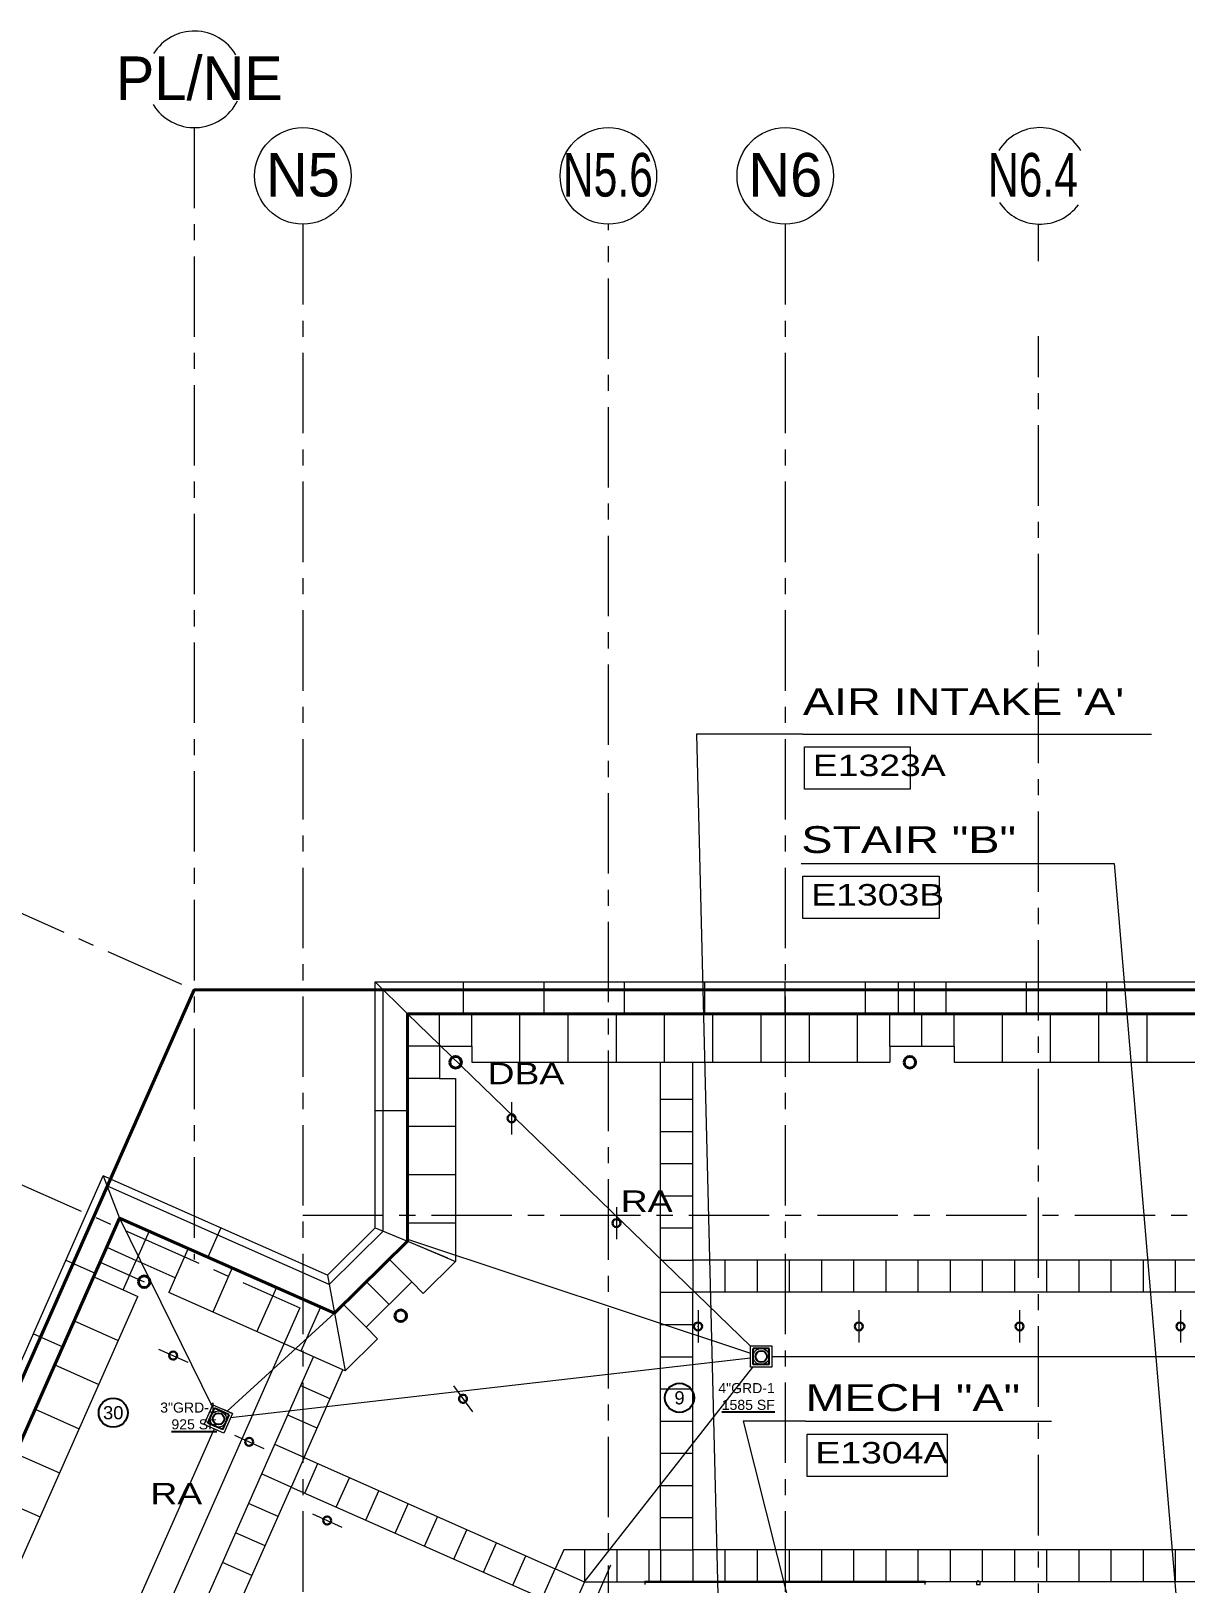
# Model space of a CAD drawing. Header units: inches. Extents: x -26500 to -19489, y -3216 to 2257.
# Drawn here: x -24144 to -23282, y 1099 to 2257 of the extents above; entities that cross this region are included whole.
import ezdxf
from ezdxf.enums import TextEntityAlignment as Align

# ---------------------------------------------------------------- set-up
doc = ezdxf.new("R2010")
doc.units = ezdxf.units.IN
doc.header["$LTSCALE"] = 48
doc.header["$MEASUREMENT"] = 0
doc.linetypes.add('A113$0$CENTER', pattern=[2, 1.25, -0.25, 0.25, -0.25])
doc.linetypes.add('A113$0$DGN Style 3', pattern=[242.953966, 173.538547, -69.415419])
for name, color, linetype in [('A113$0$63', 8, 'Continuous'), ('A113$0$A roof pave', 8, 'Continuous'), ('A113$0$A-ANNO-IDEN', 8, 'Continuous'), ('A113$0$A-GRID-1DP0-15', 8, 'Continuous'), ('A113$0$A-GRID-GRD13-14', 8, 'Continuous'), ('A113$0$A-GRID-GRDP0-15', 8, 'Continuous'), ('A113$0$A-GRID-ID13-14', 8, 'Continuous'), ('A113$0$A-roof cope', 8, 'Continuous'), ('A113$0$A-roof davi', 8, 'Continuous'), ('A113$0$A-roof fall', 8, 'Continuous'), ('A113$0$A-WALL-FULL-EXTR', 8, 'Continuous'), ('A113$0$bp113 - A-ROOF-CRTS', 8, 'Continuous'), ('A113$0$bp113 - A-ROOF-RFDR', 8, 'Continuous'), ('A113$0$C-PROP', 8, 'Continuous'), ('A113$0$E-ELEC-WIND-WASH', 8, 'Continuous'), ('A113$0$Items below', 8, 'Continuous'), ('P-Anno', 6, 'Continuous'), ('P-Anno-Symb @ 96', 6, 'Continuous'), ('P-Pipe-Ftng', 134, 'Continuous'), ('XREF', 7, 'Continuous')]:
    doc.layers.add(name, color=color, linetype=linetype)
doc.styles.add('A113$0$Arial', font='arial.ttf', dxfattribs={"height": 0.076839})
doc.styles.add('A113$0$style-Arial', font='arial.ttf')
doc.styles.add('MAMEP ANNO', font='arial.ttf', dxfattribs={"height": 0.078125})

# ---------------------------------------------------------------- blocks, each defined once
blk = doc.blocks.new('*U754')
at = {"layer": 'A113$0$E-ELEC-WIND-WASH', "linetype": 'A113$0$DGN Style 3', "lineweight": 13, "flags": 128}
blk.add_lwpolyline([(1.4, 1), (0, 1.7), (-1.4, 1)], dxfattribs=at)
at = {"layer": 'A113$0$E-ELEC-WIND-WASH', "linetype": 'A113$0$DGN Style 3', "lineweight": 13}
blk.add_3dface([(-1.4, -1.1), (1.4, -1.1), (1.4, 1), (-1.4, 1)], dxfattribs=at)
blk = doc.blocks.new('A113')
at = {"layer": 'A113$0$A roof pave', "lineweight": 0, "transparency": 33554687}
for p, q in [((-23839, 1500.1, -2660.4), (-23839, 1524.1, -2660.4)), ((-23815, 1500.1, -2660.4), (-23815, 1524.1, -2660.4)), ((-23779, 1488.1, -2660.4), (-23779, 1524.1, -2660.4)), ((-23743, 1488.1, -2660.4), (-23743, 1524.1, -2660.4)), ((-23707, 1488.1, -2660.4), (-23707, 1524.1, -2660.4)), ((-23671, 1488.1, -2660.4), (-23671, 1524.1, -2660.4)), ((-23635, 1488.1, -2660.4), (-23635, 1524.1, -2660.4)), ((-23599, 1488.1, -2660.4), (-23599, 1524.1, -2660.4)), ((-23563, 1488.1, -2660.4), (-23563, 1524.1, -2660.4)), ((-23527, 1488.1, -2660.4), (-23527, 1524.1, -2660.4)), ((-23503, 1500.1, -2660.4), (-23503, 1524.1, -2660.4)), ((-23479, 1500.1, -2660.4), (-23479, 1524.1, -2660.4)), ((-23455, 1500.1, -2660.4), (-23455, 1524.1, -2660.4)), ((-23419, 1488.1, -2660.4), (-23419, 1524.1, -2660.4)), ((-23383, 1488.1, -2660.4), (-23383, 1524.1, -2660.4)), ((-23347, 1488.1, -2660.4), (-23347, 1524.1, -2660.4)), ((-23311, 1488.1, -2660.4), (-23311, 1524.1, -2660.4)), ((-23674, 1488.1, -2660.4), (-23650, 1488.1, -2660.4)), ((-23674, 1460.5, -2660.4), (-23650, 1460.5, -2660.4)), ((-23674, 1436.5, -2660.4), (-23650, 1436.5, -2660.4)), ((-23674, 1412.5, -2660.4), (-23650, 1412.5, -2660.4)), ((-23674, 1388.5, -2660.4), (-23650, 1388.5, -2660.4)), ((-24055.8, 1362.2, -2660.4), (-24065.4, 1340.3, -2660.4)), ((-23674, 1364.5, -2660.4), (-23650, 1364.5, -2660.4)), ((-24087.4, 1350.1, -2660.4), (-24065.4, 1340.3, -2660.4)), ((-24026.6, 1349.2, -2660.4), (-24036.3, 1327.3, -2660.4)), ((-23863, 1354.6, -2660.4), (-23833, 1342.1, -2660.4)), ((-23857, 1352.1, -2660.4), (-23827, 1339.5, -2660.4)), ((-24092.3, 1339, -2660.4), (-24059.4, 1324.4, -2660.4)), ((-23993.7, 1334.7, -2660.4), (-24008.2, 1301.7, -2660.4)), ((-23876.5, 1341.3, -2660.4), (-23859.6, 1324.2, -2660.4)), ((-23674, 1340.5, -2660.4), (-23650, 1340.5, -2660.4)), ((-23650, 1340.5, -2660.4), (-23650, 1316.5, -2660.4)), ((-23626, 1340.5, -2660.4), (-23626, 1316.5, -2660.4)), ((-23602, 1340.5, -2660.4), (-23602, 1316.5, -2660.4)), ((-23578, 1340.5, -2660.4), (-23578, 1316.5, -2660.4)), ((-23554, 1340.5, -2660.4), (-23554, 1316.5, -2660.4)), ((-23530, 1340.5, -2660.4), (-23530, 1316.5, -2660.4)), ((-23506, 1340.5, -2660.4), (-23506, 1316.5, -2660.4)), ((-23482, 1340.5, -2660.4), (-23482, 1316.5, -2660.4)), ((-23458, 1340.5, -2660.4), (-23458, 1316.5, -2660.4)), ((-23434, 1340.5, -2660.4), (-23434, 1316.5, -2660.4)), ((-23410, 1340.5, -2660.4), (-23410, 1316.5, -2660.4)), ((-23386, 1340.5, -2660.4), (-23386, 1316.5, -2660.4)), ((-23362, 1340.5, -2660.4), (-23362, 1316.5, -2660.4)), ((-23338, 1340.5, -2660.4), (-23338, 1316.5, -2660.4)), ((-23314, 1340.5, -2660.4), (-23314, 1316.5, -2660.4)), ((-23290, 1340.5, -2660.4), (-23290, 1316.5, -2660.4)), ((-24097.1, 1328.1, -2660.4), (-24075.1, 1318.4, -2660.4)), ((-23893.6, 1324.4, -2660.4), (-23876.7, 1307.3, -2660.4)), ((-23960.7, 1320.1, -2660.4), (-23975.3, 1287.2, -2660.4)), ((-23674, 1316.5, -2660.4), (-23650, 1316.5, -2660.4)), ((-23927.8, 1305.5, -2660.4), (-23942.4, 1272.6, -2660.4)), ((-23917.3, 1300.9, -2660.4), (-23909.5, 1258, -2660.4)), ((-23910.6, 1307.5, -2660.4), (-23893.7, 1290.4, -2660.4)), ((-24111.7, 1295.2, -2660.4), (-24078.7, 1280.6, -2660.4)), ((-23674, 1292.5, -2660.4), (-23650, 1292.5, -2660.4)), ((-23674, 1268.5, -2660.4), (-23650, 1268.5, -2660.4)), ((-24126.2, 1262.3, -2660.4), (-24093.3, 1247.7, -2660.4)), ((-23920.7, 1237.1, -2660.4), (-23942.6, 1246.8, -2660.4)), ((-23674, 1244.5, -2660.4), (-23650, 1244.5, -2660.4)), ((-24140.8, 1229.4, -2660.4), (-24107.9, 1214.8, -2660.4)), ((-23930.4, 1215.1, -2660.4), (-23952.3, 1224.8, -2660.4)), ((-23674, 1220.5, -2660.4), (-23650, 1220.5, -2660.4)), ((-24155.4, 1196.4, -2660.4), (-24122.5, 1181.9, -2660.4)), ((-23940.1, 1193.2, -2660.4), (-23962, 1202.9, -2660.4)), ((-23940.1, 1193.2, -2660.4), (-23949.8, 1171.2, -2660.4)), ((-23674, 1196.5, -2660.4), (-23650, 1196.5, -2660.4)), ((-23939.6, 1166.7, -2660.4), (-23929.9, 1188.7, -2660.4)), ((-23949.8, 1171.2, -2660.4), (-23971.8, 1181, -2660.4)), ((-23916.1, 1156.3, -2660.4), (-23906.3, 1178.2, -2660.4)), ((-23674, 1172.5, -2660.4), (-23650, 1172.5, -2660.4)), ((-24170, 1163.5, -2660.4), (-24137, 1149, -2660.4)), ((-23959.5, 1149.3, -2660.4), (-23981.5, 1159, -2660.4)), ((-23894.1, 1146.6, -2660.4), (-23884.4, 1168.5, -2660.4)), ((-23872.2, 1136.9, -2660.4), (-23862.4, 1158.8, -2660.4)), ((-23850.2, 1127.1, -2660.4), (-23840.5, 1149.1, -2660.4)), ((-23674, 1148.5, -2660.4), (-23650, 1148.5, -2660.4)), ((-23969.2, 1127.3, -2660.4), (-23991.2, 1137.1, -2660.4)), ((-23828.3, 1117.4, -2660.4), (-23818.5, 1139.4, -2660.4)), ((-23806.3, 1107.7, -2660.4), (-23796.6, 1129.6, -2660.4)), ((-23730.7, 1124.5, -2660.4), (-23730.7, 1100.5, -2660.4)), ((-23706.7, 1124.5, -2660.4), (-23706.7, 1100.5, -2660.4)), ((-23682.7, 1124.5, -2660.4), (-23682.7, 1100.5, -2660.4)), ((-23674, 1124.5, -2660.4), (-23650, 1124.5, -2660.4)), ((-23674, 1124.5, -2660.4), (-23674, 1100.5, -2660.4)), ((-23650, 1124.5, -2660.4), (-23650, 1100.5, -2660.4)), ((-23626, 1124.5, -2660.4), (-23626, 1100.5, -2660.4)), ((-23602, 1124.5, -2660.4), (-23602, 1100.5, -2660.4)), ((-23578, 1124.5, -2660.4), (-23578, 1100.5, -2660.4)), ((-23554, 1124.5, -2660.4), (-23554, 1100.5, -2660.4)), ((-23530, 1124.5, -2660.4), (-23530, 1100.5, -2660.4)), ((-23506, 1124.5, -2660.4), (-23506, 1100.5, -2660.4)), ((-23482, 1124.5, -2660.4), (-23482, 1100.5, -2660.4)), ((-23458, 1124.5, -2660.4), (-23458, 1100.5, -2660.4)), ((-23434, 1124.5, -2660.4), (-23434, 1100.5, -2660.4)), ((-23410, 1124.5, -2660.4), (-23410, 1100.5, -2660.4)), ((-23386, 1124.5, -2660.4), (-23386, 1100.5, -2660.4)), ((-23362, 1124.5, -2660.4), (-23362, 1100.5, -2660.4)), ((-23338, 1124.5, -2660.4), (-23338, 1100.5, -2660.4)), ((-23314, 1124.5, -2660.4), (-23314, 1100.5, -2660.4)), ((-23290, 1124.5, -2660.4), (-23290, 1100.5, -2660.4)), ((-23979, 1105.4, -2660.4), (-24000.9, 1115.1, -2660.4)), ((-23784.4, 1098, -2660.4), (-23774.6, 1119.9, -2660.4)), ((-23762.5, 1088.3, -2660.4), (-23752.7, 1110.2, -2660.4)), ((-23730.8, 1100.4, -2660.4), (-23752.7, 1110.2, -2660.4))]:
    blk.add_line(p, q, dxfattribs=at)
at = {"layer": 'A113$0$A roof pave', "lineweight": 13, "transparency": 33554687}
for p, q in [((-23839, 1500.1, -2660.4), (-23839, 1476.1, -2660.4)), ((-23839, 1500.1, -2660.4), (-23815, 1500.1, -2660.4)), ((-23815, 1500.1, -2660.4), (-23815, 1488.1, -2660.4)), ((-23503, 1500.1, -2660.4), (-23455, 1500.1, -2660.4)), ((-23503, 1500.1, -2660.4), (-23503, 1488.1, -2660.4)), ((-23455, 1500.1, -2660.4), (-23455, 1488.1, -2660.4)), ((-23815, 1488.1, -2660.4), (-23674.1, 1488.1, -2660.4)), ((-23674, 1124.5, -2660.4), (-23674.1, 1488.1, -2660.4)), ((-23650, 1488.1, -2660.4), (-23503, 1488.1, -2660.4)), ((-23650, 1340.5, -2660.4), (-23650, 1488.1, -2660.4)), ((-23455, 1488.1, -2660.4), (-23167, 1488.1, -2660.4)), ((-23839, 1476.1, -2660.4), (-23827, 1476.1, -2660.4)), ((-23827, 1476.1, -2660.4), (-23827, 1339.5, -2660.4)), ((-24075.1, 1318.4, -2660.4), (-24065.5, 1340.2, -2660.4)), ((-24036.3, 1327.3, -2660.4), (-24065.5, 1340.2, -2660.4)), ((-23827, 1339.5, -2660.4), (-23851.2, 1315.7, -2660.4)), ((-22978, 1340.5, -2660.4), (-23650, 1340.5, -2660.4)), ((-24036.3, 1327.3, -2660.4), (-24041.1, 1316.3, -2660.4)), ((-23859.6, 1324.2, -2660.4), (-23893.7, 1290.4, -2660.4)), ((-23859.6, 1324.2, -2660.4), (-23851.2, 1315.7, -2660.4)), ((-24166.2, 1083.1, -2660.4), (-24064.2, 1313.5, -2660.4)), ((-24075.1, 1318.4, -2660.4), (-24064.2, 1313.5, -2660.4)), ((-23909.5, 1258, -2660.4), (-24041.1, 1316.3, -2660.4)), ((-22978, 1316.5, -2660.4), (-23650, 1316.5, -2660.4)), ((-23650, 1124.5, -2660.4), (-23650, 1316.5, -2660.4)), ((-23885.3, 1281.9, -2660.4), (-23909.5, 1258, -2660.4)), ((-24401, 211.6, -2660.4), (-23933, 1268.5, -2660.4)), ((-23940.1, 1193.2, -2660.4), (-23911.1, 1258.7, -2660.4)), ((-23940.1, 1193.2, -2660.4), (-23752.7, 1110.2, -2660.4)), ((-24309.3, 359.3, -2660.4), (-23949.8, 1171.2, -2660.4)), ((-23949.8, 1171.2, -2660.4), (-23762.5, 1088.3, -2660.4)), ((-23746.3, 1124.5, -2660.4), (-23752.7, 1110.2, -2660.4)), ((-23674, 1124.5, -2660.4), (-23746.3, 1124.5, -2660.4)), ((-22930, 1124.5, -2660.4), (-23650, 1124.5, -2660.4))]:
    blk.add_line(p, q, dxfattribs=at)
at = {"layer": 'A113$0$A roof pave', "lineweight": 0, "transparency": 33554687, "elevation": -2660.4, "flags": 128}
for points in [[(-23839, 1500.1), (-23863, 1500.1)], [(-23839, 1476.1), (-23863, 1476.1)], [(-23827, 1440.1), (-23863, 1440.1)], [(-23827, 1404.1), (-23863, 1404.1)], [(-23827, 1368.1), (-23863, 1368.1)]]:
    blk.add_lwpolyline(points, dxfattribs=at)
at = {"layer": 'A113$0$A roof pave', "lineweight": 13, "transparency": 33554687, "elevation": -2660.4, "flags": 128}
blk.add_lwpolyline([(-23893.7, 1290.4), (-23885.3, 1281.9)], dxfattribs=at)
at = {"layer": 'A113$0$A-ANNO-IDEN', "lineweight": 13, "transparency": 33554687}
for p, q in [((-23567.8, 1732.9), (-23307.8, 1732.9)), ((-23569, 1636.4), (-23335.5, 1636.4)), ((-23565.9, 1220.3), (-23382.3, 1220.3))]:
    blk.add_line(p, q, dxfattribs=at)
at = {"layer": 'A113$0$A-ANNO-IDEN', "lineweight": 0, "transparency": 33554687}
blk.add_line((-23335.5, 1636.4), (-23282.9, 1012), dxfattribs=at)
at = {"layer": 'A113$0$A-ANNO-IDEN', "lineweight": 0, "transparency": 33554687, "flags": 128}
for points in [[(-23567.8, 1732.9), (-23647.3, 1732.9), (-23630.7, 1071.2)], [(-23565.9, 1220.3), (-23612.3, 1220.3), (-23552.9, 984.4)]]:
    blk.add_lwpolyline(points, dxfattribs=at)
at = {"layer": 'A113$0$A-ANNO-IDEN', "lineweight": 13, "transparency": 33554687}
for points in [[(-23566.6, 1723.4), (-23487.9, 1723.4), (-23487.9, 1691.9), (-23566.6, 1691.9)], [(-23567.8, 1626.9), (-23466.1, 1626.9), (-23466.1, 1595.4), (-23567.8, 1595.4)], [(-23564.7, 1210.7), (-23460.1, 1210.7), (-23460.1, 1179.2), (-23564.7, 1179.2)]]:
    blk.add_3dface(points, dxfattribs=at)
at = {"layer": 'A113$0$A-GRID-1DP0-15', "lineweight": 13, "transparency": 33554687}
for centre in [(-23941, 2149.2), (-23581, 2149.2)]:
    blk.add_circle(centre, 36, dxfattribs=at)
for centre, start, end in [((-24022, 2221.2), 30.3806, 147.4972), ((-24022, 2221.2), 211.1692, 333.6656), ((-23391, 2149.2), 31.6457, 148.2918), ((-23391, 2149.2), 213.5133, 323.1752)]:
    blk.add_arc(centre, 36, start, end, dxfattribs=at)
at = {"layer": 'A113$0$A-GRID-GRD13-14', "linetype": 'A113$0$CENTER', "lineweight": 0, "transparency": 33554687}
blk.add_line((-23713, 380.8), (-23713, 2113.2), dxfattribs=at)
at = {"layer": 'A113$0$A-GRID-GRD13-14', "lineweight": 0, "transparency": 33554687}
blk.add_line((-23711.3, 1113.1, 0), (-24108.1, 217, 0), dxfattribs=at)
at = {"layer": 'A113$0$A-GRID-GRDP0-15', "linetype": 'A113$0$CENTER', "lineweight": 0, "transparency": 33554687}
for p, q in [((-24022, 2185.2), (-24022, 1340.9)), ((-23941, 2113.2), (-23941, -676.9)), ((-23581, 2113.2), (-23581, -676.9)), ((-23392, 367.2), (-23392, 2029.6)), ((-24700.9, 1842.7), (-24022, 1542.1)), ((-24775.8, 1673.5, 0), (-23943.3, 1304.9, 0)), ((-23941, 1374.1), (-20364.9, 1374.1))]:
    blk.add_line(p, q, dxfattribs=at)
at = {"layer": 'A113$0$A-GRID-GRDP0-15', "lineweight": 0, "transparency": 33554687}
for p, q in [((-23392, 2085.6), (-23392, 2113.2)), ((-23943.3, 1304.9), (-24820.8, -676.9))]:
    blk.add_line(p, q, dxfattribs=at)
at = {"layer": 'A113$0$A-GRID-ID13-14', "lineweight": 13, "transparency": 33554687}
blk.add_circle((-23713, 2149.2), 36, dxfattribs=at)
at = {"layer": 'A113$0$A-roof cope', "lineweight": 13, "transparency": 33554687}
for p, q in [((-23887, 1548.1, -2660.4), (-21055, 1548.1, -2660.4)), ((-23887, 1364.6, -2660.4), (-23887, 1548.1, -2660.4)), ((-23496.8, 1548.1, -2660.4), (-23496.8, 1524.1, -2660.4)), ((-23484.8, 1548.1, -2660.4), (-23484.8, 1524.1, -2660.4)), ((-24606.5, 236.9, -2660.4), (-24089.9, 1403.5, -2660.4)), ((-23922.6, 1329.4, -2660.4), (-24089.9, 1403.5, -2660.4)), ((-23922.6, 1329.4, -2660.4), (-23887, 1364.6, -2660.4))]:
    blk.add_line(p, q, dxfattribs=at)
at = {"layer": 'A113$0$A-roof cope', "lineweight": 0, "transparency": 33554687}
for p, q in [((-23887, 1548.1, -2660.4), (-23863, 1524.1, -2660.4)), ((-23821, 1524.1, -2660.4), (-23821, 1548.1, -2660.4)), ((-23761, 1524.1, -2660.4), (-23761, 1548.1, -2660.4)), ((-23701, 1524.1, -2660.4), (-23701, 1548.1, -2660.4)), ((-23641, 1524.1, -2660.4), (-23641, 1548.1, -2660.4)), ((-23581, 1524.1, -2660.4), (-23581, 1548.1, -2660.4)), ((-23521, 1524.1, -2660.4), (-23521, 1548.1, -2660.4)), ((-23461, 1524.1, -2660.4), (-23461, 1548.1, -2660.4)), ((-23401, 1524.1, -2660.4), (-23401, 1548.1, -2660.4)), ((-23341, 1524.1, -2660.4), (-23341, 1548.1, -2660.4)), ((-23887, 1452.1, -2660.4), (-23863, 1452.1, -2660.4)), ((-24089.9, 1403.5, -2660.4), (-24077.7, 1371.9, -2660.4)), ((-24002.2, 1364.7, -2660.4), (-24011.9, 1342.7, -2660.4)), ((-23887, 1364.6, -2660.4), (-23863, 1354.6, -2660.4)), ((-24117.9, 1340.5, -2660.4), (-24095.9, 1330.8, -2660.4)), ((-23922.6, 1329.4, -2660.4), (-23917.3, 1300.9, -2660.4)), ((-24142.1, 1285.6, -2660.4), (-24120.2, 1275.9, -2660.4))]:
    blk.add_line(p, q, dxfattribs=at)
at = {"layer": 'A113$0$A-roof cope', "lineweight": 40, "transparency": 33554687}
for p, q in [((-23863, 1524.1, -2660.4), (-21079, 1524.1, -2660.4)), ((-23863, 1354.6, -2660.4), (-23863, 1524.1, -2660.4)), ((-24574.8, 249.2, -2660.4), (-24077.7, 1371.9, -2660.4)), ((-23917.3, 1300.9, -2660.4), (-24077.7, 1371.9, -2660.4)), ((-23863, 1354.6, -2660.4), (-23917.3, 1300.9, -2660.4))]:
    blk.add_line(p, q, dxfattribs=at)
at = {"layer": 'A113$0$A-roof davi', "lineweight": 40, "transparency": 33554687, "extrusion": (0, 0, -1)}
for centre in [(23827, 1488.1, 2660.4), (23488, 1488.1, 2660.4), (24059.4, 1324.4, 2660.4), (23868, 1299, 2660.4)]:
    blk.add_circle(centre, 4.32, dxfattribs=at)
at = {"layer": 'A113$0$A-roof fall', "lineweight": 0, "transparency": 33554687}
for p, q in [((-23785.2, 1458.3, -2660.4), (-23785.2, 1434.3, -2660.4)), ((-23707, 1380.1, -2660.4), (-23707, 1356.1, -2660.4)), ((-23646.1, 1303.1, -2660.4), (-23646.1, 1279.1, -2660.4)), ((-23526.1, 1303.1, -2660.4), (-23526.1, 1279.1, -2660.4)), ((-23406.1, 1303.1, -2660.4), (-23406.1, 1279.1, -2660.4)), ((-23286.1, 1303.1, -2660.4), (-23286.1, 1279.1, -2660.4)), ((-24048.7, 1274.2, -2660.4), (-24026.8, 1264.4, -2660.4)), ((-23828.6, 1246.7, -2660.4), (-23814.3, 1227.4, -2660.4)), ((-23992, 1209.9, -2660.4), (-23970.1, 1200.1, -2660.4)), ((-23933.7, 1151.2, -2660.4), (-23911.8, 1141.4, -2660.4))]:
    blk.add_line(p, q, dxfattribs=at)
at = {"layer": 'A113$0$A-roof fall', "lineweight": 30, "transparency": 33554687}
for centre, major_axis in [((-23785.2, 1446.3, -2660.4), (-3, 0)), ((-23707, 1368.1, -2660.4), (-3, 0)), ((-23646.1, 1291.1, -2660.4), (-3, 0)), ((-23526.1, 1291.1, -2660.4), (-3, 0)), ((-23406.1, 1291.1, -2660.4), (-3, 0)), ((-23286.1, 1291.1, -2660.4), (-3, 0)), ((-24037.8, 1269.3, -2660.4), (-1.23, -2.74)), ((-23821.5, 1237.1, -2660.4), (-2.41, -1.78)), ((-23981.1, 1205, -2660.4), (-1.23, -2.74)), ((-23922.8, 1146.3, -2660.4), (-1.23, -2.74))]:
    blk.add_ellipse(centre, major_axis=major_axis, ratio=0.999999, dxfattribs=at)
at = {"layer": 'A113$0$A-roof fall', "lineweight": 0, "transparency": 33554687}
blk.add_point((-23646.1, 1291.1, -2660.4), dxfattribs=at)
at = {"layer": 'A113$0$A-WALL-FULL-EXTR', "lineweight": 13, "transparency": 33554687}
for p, q in [((-23730.7, 1100.5, 1992.8), (-23742.5, 1074.1, 1992.8)), ((-23730.7, 1100.5, 1992.8), (-23685.5, 1100.5, 1992.8)), ((-23685.5, 1098.5, 1992.8), (-23685.5, 1100.5, 1992.8)), ((-22922.8, 1100.5, 1992.8), (-23476.7, 1100.5, 1992.8)), ((-23476.7, 1098.5, 1992.8), (-23476.7, 1100.5, 1992.8))]:
    blk.add_line(p, q, dxfattribs=at)
at = {"layer": 'A113$0$A-WALL-FULL-EXTR', "lineweight": 30, "transparency": 33554687}
blk.add_line((-23476.7, 1100.5, 1992.8), (-23685.5, 1100.5, 1992.8), dxfattribs=at)
for p in [(-23685.5, 1100.5, 1992.8), (-23476.7, 1100.5, 1992.8)]:
    blk.add_point(p, dxfattribs=at)
at = {"layer": 'A113$0$bp113 - A-ROOF-CRTS', "lineweight": 13, "transparency": 33554687}
for p, q in [((-23863, 1524.1, -2660.4), (-23607, 1276.3, -2660.4)), ((-24077.7, 1371.9, -2660.4), (-24008.7, 1231.4, -2660.4)), ((-23863, 1356.1, -2660.4), (-23607, 1271.2, -2660.4)), ((-23917.3, 1300.9, -2660.4), (-23997.6, 1227.9, -2660.4)), ((-23994.9, 1223.1, -2660.4), (-23607, 1267.7, -2660.4)), ((-23591, 1268.6, -2660.4), (-23247, 1268.6, -2660.4)), ((-23730.7, 1100.5, -2660.4), (-23605.3, 1260.6, -2660.4)), ((-24007.3, 1214.7, -2660.4), (-24251.4, 663.4, -2660.4))]:
    blk.add_line(p, q, dxfattribs=at)
at = {"layer": 'A113$0$bp113 - A-ROOF-RFDR', "lineweight": 13, "transparency": 33554687}
blk.add_line((-23993.5, 1226.1, -2660.4), (-24000.8, 1229.3, -2660.4), dxfattribs=at)
for centre in [(-23599, 1268.6, -2660.4), (-24004.1, 1222, -2660.4)]:
    blk.add_circle(centre, 6, dxfattribs=at)
for points in [[(-23607, 1276.6, -2660.4), (-23591, 1276.6, -2660.4), (-23591, 1260.6, -2660.4), (-23607, 1260.6, -2660.4)], [(-24008.2, 1232.6, -2660.4), (-23993.5, 1226.1, -2660.4), (-24000, 1211.5, -2660.4), (-24014.6, 1217.9, -2660.4)]]:
    blk.add_3dface(points, dxfattribs=at)
at = {"layer": 'A113$0$C-PROP', "lineweight": 40, "transparency": 33554687, "flags": 128}
blk.add_lwpolyline([(-25004.5, -676.9), (-24022, 1542.1), (-21061, 1542.1), (-21061, -676.9)], dxfattribs=at)
at = {"layer": 'A113$0$Items below', "lineweight": 0, "transparency": 33554687}
for p, q in [((-23881, 1362.1, -2660.4), (-23881, 1542.1, -2660.4)), ((-21061, 1542.1, -2660.4), (-23881, 1542.1, -2660.4)), ((-24598.6, 240, -2660.4), (-24086.9, 1395.6, -2660.4)), ((-23921.3, 1322.3, -2660.4), (-24086.9, 1395.6, -2660.4)), ((-23881, 1362.1, -2660.4), (-23921.3, 1322.3, -2660.4))]:
    blk.add_line(p, q, dxfattribs=at)
at = {"layer": 'A113$0$E-ELEC-WIND-WASH', "lineweight": 13, "transparency": 33554687}
blk.add_blockref('*U754', (-23437, 1099.6, 1992.8), dxfattribs=at)
at = {"layer": 'A113$0$63', "lineweight": 0, "transparency": 33554687, "style": 'A113$0$style-Arial', "width": 1.246875}
for s, p in [('DBA', (-23803.2, 1471.7, 0)), ('RA', (-23703.8, 1376.5, 0)), ('RA', (-24054.8, 1158.4, 0))]:
    blk.add_text(s, height=16, dxfattribs=at).set_placement(p)
at = {"layer": 'A113$0$A-ANNO-IDEN', "lineweight": 13, "transparency": 33554687, "style": 'A113$0$style-Arial', "width": 1.246875}
for s, height, p in [("AIR INTAKE 'A'", 20, (-23567.8, 1747.1)), ('E1323A', 16, (-23560.4, 1701.5)), ('E1303B', 16, (-23561.6, 1605)), ('E1304A', 16, (-23558.5, 1188.9))]:
    blk.add_text(s, height=height, dxfattribs=at).set_placement(p)
at = {"layer": 'A113$0$A-ANNO-IDEN', "lineweight": 13, "transparency": 33554687, "char_height": 20, "attachment_point": 7, "line_spacing_factor": 0.6, "style": 'A113$0$Arial'}
for s, insert in [('\\H1x;\\W1.24688;STAIR "B"', (-23569, 1643.9)), ('\\H1x;\\W1.24688;MECH "A"', (-23565.9, 1227.7))]:
    blk.add_mtext(s, dxfattribs=dict(at, insert=insert))
at = {"layer": 'A113$0$A-GRID-1DP0-15', "lineweight": 13, "transparency": 33554687, "style": 'A113$0$style-Arial'}
for s, width, p in [('PL/NE', 0.95, (-24080.6, 2205.8)), ('N5', 0.95, (-23968.5, 2133.8)), ('N6', 0.95, (-23608.5, 2133.8)), ('N6.4', 0.701538, (-23429.8, 2133.8))]:
    blk.add_text(s, height=32.5, dxfattribs=dict(at, width=width)).set_placement(p)
at = {"layer": 'A113$0$A-GRID-ID13-14', "lineweight": 13, "transparency": 33554687, "style": 'A113$0$style-Arial', "width": 0.701538}
blk.add_text('N5.6', height=32.5, dxfattribs=at).set_placement((-23747, 2133.8))
blk = doc.blocks.new('LDGD')
at = {"layer": 'P-Pipe-Ftng'}
for p, q in [((-3, -3), (-3, 3)), ((3, 3), (-3, 3)), ((3, -3), (3, 3)), ((3, -3), (-3, -3))]:
    blk.add_line(p, q, dxfattribs=at)
blk.add_circle((0, 0), 2.12, dxfattribs=at)
blk = doc.blocks.new('*U443')
at = {"color": 0, "linetype": 'Continuous'}
blk.add_circle((0, 0), 0.113, dxfattribs=at)
at = {"color": 0, "linetype": 'ByBlock', "style": 'MAMEP ANNO'}
blk.add_attdef('ID', text='', height=0.102, dxfattribs=at).set_placement((0, 0), align=Align.MIDDLE_CENTER)

msp = doc.modelspace()

# ---------------------------------------------------------------- block references
at = {"layer": 'P-Anno-Symb @ 96', "xscale": 96, "yscale": 96, "zscale": 96}
for p, values in [((-23659.9, 1237.8), {'ID': '9'}), ((-24082.5, 1226.7), {'ID': '30'})]:
    msp.add_blockref('*U443', p, dxfattribs=at).add_auto_attribs(values)
at = {"layer": 'P-Pipe-Ftng', "xscale": 2, "yscale": 2, "zscale": 2}
msp.add_blockref('LDGD', (-23598.9, 1268.6), dxfattribs=at)
at = {"layer": 'P-Pipe-Ftng', "xscale": 2, "yscale": 2, "zscale": 2, "rotation": 336.6290202670471}
msp.add_blockref('LDGD', (-24003.9, 1222.1, 0), dxfattribs=at)
at = {"layer": 'XREF'}
msp.add_blockref('A113', (0, 0), dxfattribs=at)

# ---------------------------------------------------------------- texts
at = {"layer": 'P-Anno', "char_height": 7.5, "width": 52.122, "attachment_point": 3, "style": 'MAMEP ANNO'}
for s, insert in [('4"GRD-1\\P{\\L1585 SF}', (-23588.8, 1248.8, 0)), ('3"GRD-1\\P{\\L925 SF}', (-24005.3, 1234.3, 0))]:
    msp.add_mtext(s, dxfattribs=dict(at, insert=insert))

doc.saveas('drawing.dxf')
